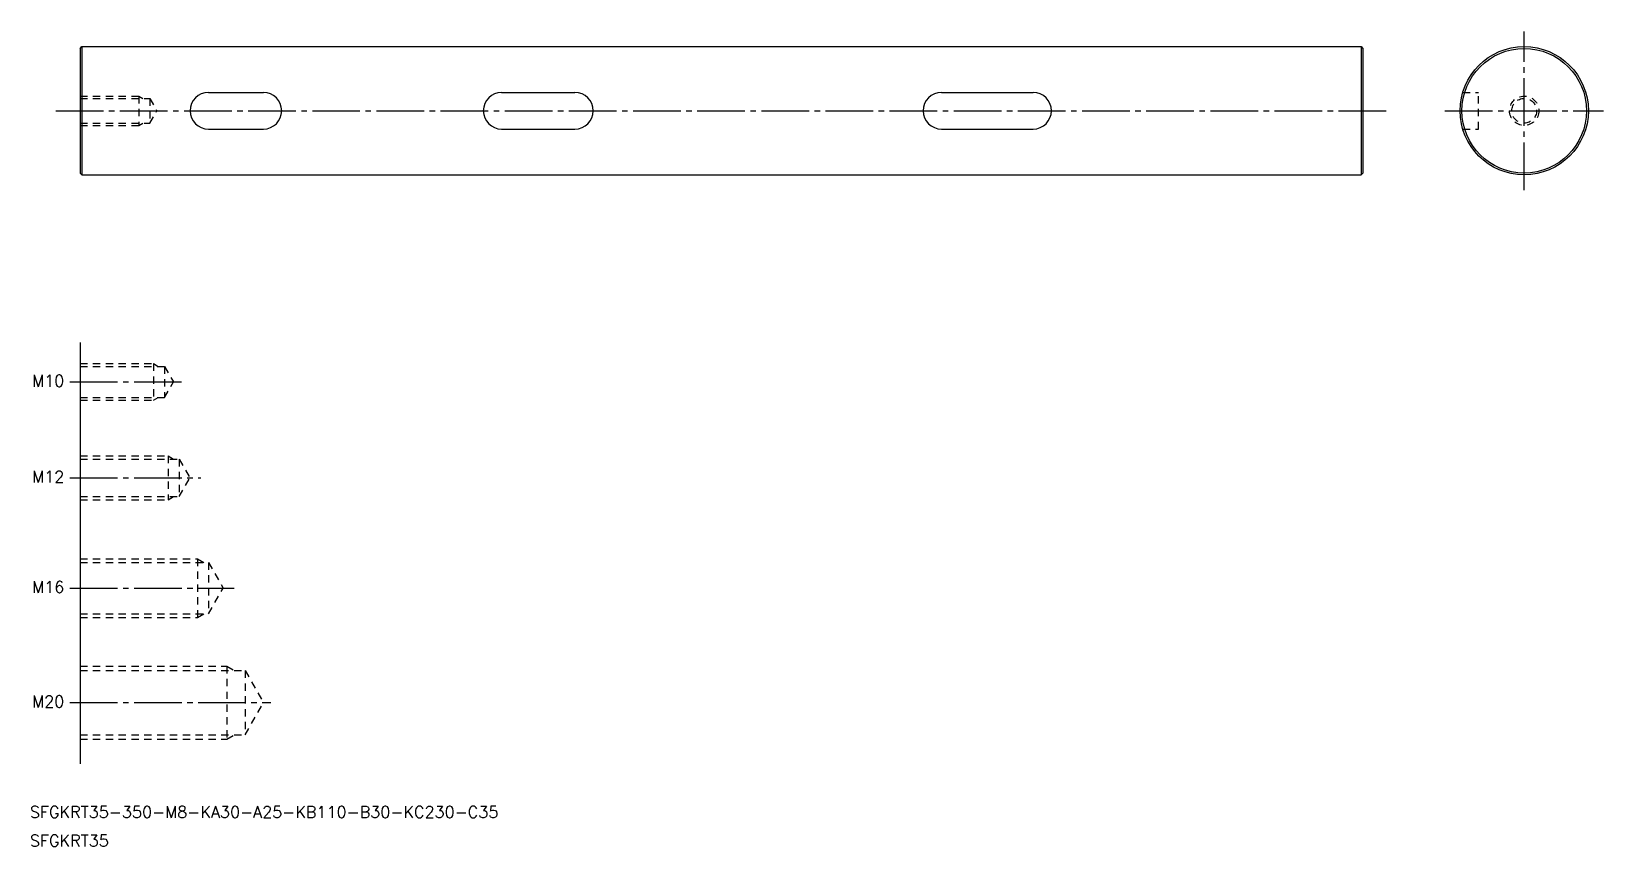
# Model space of a CAD drawing. Extents: x -30 to 399, y -85 to 138.
import ezdxf

# ---------------------------------------------------------------- set-up
doc = ezdxf.new("R2010")
doc.units = 0
doc.linetypes.add('CENTER', pattern=[17.5, 13, -1.5, 1.5, -1.5])
doc.linetypes.add('DASHED', pattern=[3.5, 2, -1.5])
doc.layers.get('0').update_dxf_attribs({"linetype": 'CONTINUOUS'})
doc.layers.add('CENTER', color=1, linetype='CENTER')
doc.styles.get("Standard").update_dxf_attribs({"font": 'txt.shx', "bigfont": '@extfont2.shx'})

msp = doc.modelspace()

# ---------------------------------------------------------------- linework, layer by layer
at = {"color": 7, "linetype": 'CONTINUOUS'}
for p, q in [((-16.91, 133.26), (-16.41, 133.76)), ((-16.91, 133.26), (-16.91, 99.26)), ((-16.41, 133.76), (332.59, 133.76)), ((-16.41, 133.76), (-16.41, 98.76)), ((332.59, 133.76), (332.59, 98.76)), ((332.59, 133.76), (333.09, 133.26)), ((333.09, 133.26), (333.09, 99.26)), ((18.09, 121.26), (33.09, 121.26)), ((98.09, 121.26), (118.09, 121.26)), ((218.09, 121.26), (243.09, 121.26)), ((18.09, 111.26), (33.09, 111.26)), ((98.09, 111.26), (118.09, 111.26)), ((218.09, 111.26), (243.09, 111.26)), ((-16.91, 99.26), (-16.41, 98.76)), ((-16.41, 98.76), (332.59, 98.76)), ((333.09, 99.26), (332.59, 98.76)), ((-16.91, 53.04), (-16.91, -61.93))]:
    msp.add_line(p, q, dxfattribs=at)
for p, q in [((333.09, 124.76), (333.09, 124.76)), ((333.09, 116.26), (333.09, 116.26))]:
    msp.add_line(p, q)
at = {"color": 3, "linetype": 'DASHED'}
for p, q in [((-16.91, 120.26), (-0.91, 120.26)), ((-0.91, 120.26), (-0.91, 112.26)), ((-0.91, 120.26), (0.17, 119.63)), ((360.3, 121.26), (364.57, 121.26)), ((364.57, 111.26), (364.57, 121.26)), ((-16.91, 119.63), (2.09, 119.63)), ((2.09, 119.63), (4.04, 116.26)), ((2.09, 119.63), (2.09, 112.88)), ((2.09, 112.88), (4.04, 116.26)), ((-16.91, 112.88), (2.09, 112.88)), ((-16.91, 112.26), (-0.91, 112.26)), ((-0.91, 112.26), (0.17, 112.88)), ((360.3, 111.26), (364.57, 111.26)), ((-16.91, 47.25), (3.09, 47.25)), ((3.09, 47.25), (3.09, 37.25)), ((3.09, 47.25), (4.39, 46.5)), ((-16.91, 46.5), (6.09, 46.5)), ((6.09, 46.5), (6.09, 38)), ((6.09, 46.5), (8.55, 42.25)), ((6.09, 38), (8.55, 42.25)), ((-16.91, 38), (6.09, 38)), ((-16.91, 37.25), (3.09, 37.25)), ((3.09, 37.25), (4.39, 38)), ((-16.91, 22.07), (7.09, 22.07)), ((7.09, 22.07), (7.09, 10.07)), ((7.09, 22.07), (8.61, 21.19)), ((-16.91, 21.19), (10.09, 21.19)), ((10.09, 21.19), (10.09, 10.94)), ((10.09, 21.19), (13.05, 16.07)), ((10.09, 10.94), (13.05, 16.07)), ((-16.91, 10.94), (10.09, 10.94)), ((-16.91, 10.07), (7.09, 10.07)), ((7.09, 10.07), (8.61, 10.94)), ((-16.91, -6.01), (15.09, -6.01)), ((-16.91, -7.01), (18.09, -7.01)), ((15.09, -6.01), (15.09, -22.01)), ((15.09, -6.01), (16.82, -7.01)), ((18.09, -7.01), (22.13, -14.01)), ((18.09, -7.01), (18.09, -21.01)), ((18.09, -21.01), (22.13, -14.01)), ((-16.91, -21.01), (18.09, -21.01)), ((15.09, -22.01), (16.82, -21.01)), ((-16.91, -22.01), (15.09, -22.01)), ((-16.91, -35.28), (23.09, -35.28)), ((-16.91, -36.53), (28.09, -36.53)), ((23.09, -35.28), (23.09, -55.28)), ((23.09, -35.28), (25.26, -36.53)), ((28.09, -36.53), (33.14, -45.28)), ((28.09, -36.53), (28.09, -54.03)), ((28.09, -54.03), (33.14, -45.28)), ((-16.91, -54.03), (28.09, -54.03)), ((-16.91, -55.28), (23.09, -55.28)), ((23.09, -55.28), (25.26, -54.03))]:
    msp.add_line(p, q, dxfattribs=at)
at = {"color": 7, "linetype": 'CONTINUOUS'}
for radius in [17.5, 17]:
    msp.add_circle((377.07, 116.26), radius, dxfattribs=at)
at = {"color": 3, "linetype": 'DASHED'}
for radius in [4, 3.38]:
    msp.add_circle((377.07, 116.26), radius, dxfattribs=at)
at = {"color": 7, "linetype": 'CONTINUOUS'}
for centre, start, end in [((18.09, 116.26), 90, 270), ((33.09, 116.26), 270, 90), ((98.09, 116.26), 90, 270), ((118.09, 116.26), 270, 90), ((218.09, 116.26), 90, 270), ((243.09, 116.26), 270, 90)]:
    msp.add_arc(centre, 5, start, end, dxfattribs=at)
at = {"layer": 'CENTER', "color": 1, "linetype": 'CENTER'}
for p, q in [((377.07, 94.61), (377.07, 137.91)), ((-23.55, 116.26), (339.73, 116.26)), ((355.43, 116.26), (398.72, 116.26)), ((-19.7, 42.25), (10.71, 42.25)), ((-19.7, 16.07), (16.04, 16.07)), ((-19.7, -14.01), (25.09, -14.01)), ((-19.7, -45.28), (35.1, -45.28))]:
    msp.add_line(p, q, dxfattribs=at)

# ---------------------------------------------------------------- texts
for s, p in [('M10', (-30, 40.95)), ('M12', (-30, 14.77)), ('M16', (-30, -15.31)), ('M20', (-30, -46.57)), ('SFGKRT35-350-M8-KA30-A25-KB110-B30-KC230-C35', (-30.6, -76.72)), ('SFGKRT35', (-30.6, -84.55))]:
    msp.add_text(s, height=3.2).set_placement(p)

doc.saveas('drawing.dxf')
